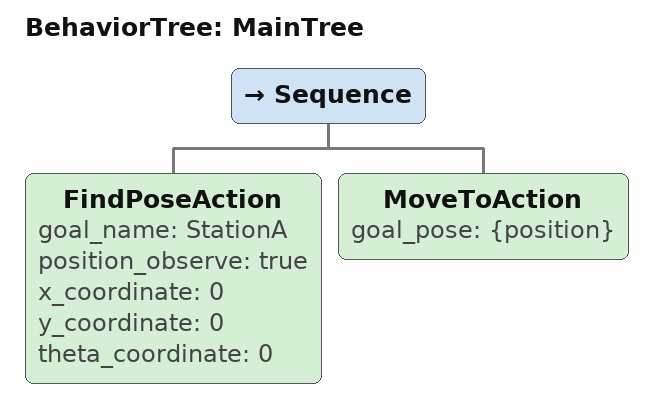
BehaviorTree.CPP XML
<root main_tree_to_execute="MainTree">
    <BehaviorTree ID="MainTree">
        <Sequence>
            <FindPoseAction
                    goal_name="StationA"
                    position_observe="true"
                    x_coordinate="0"
                    y_coordinate="0"
                    theta_coordinate="0" />
            <MoveToAction goal_pose="{position}" />
        </Sequence>
    </BehaviorTree>
</root>
